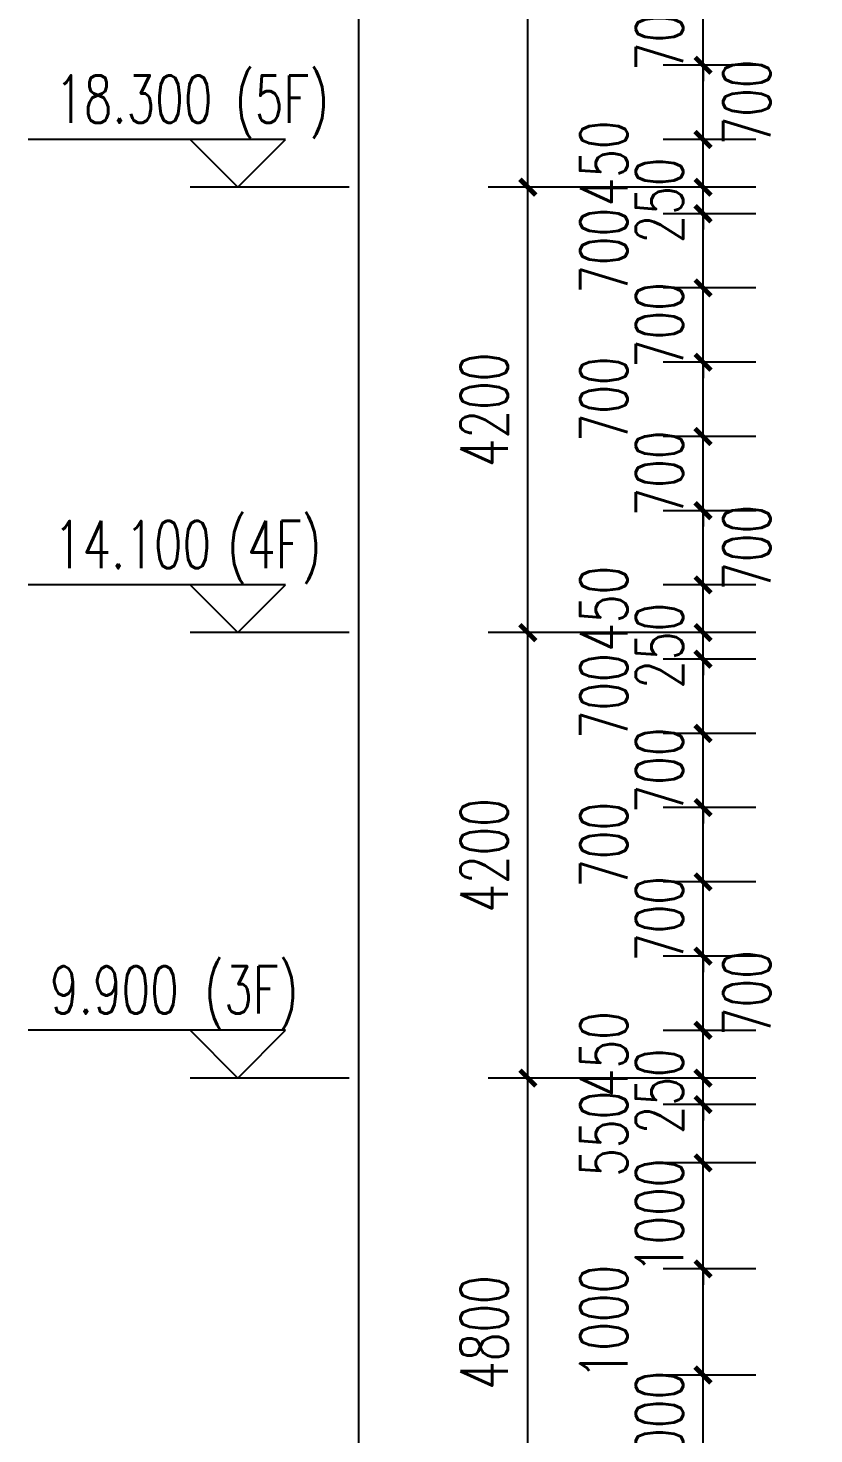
# Model space of a CAD drawing. Header units: millimetres. Extents: x 500457 to 783861, y -293369 to -162148.
# Drawn here: x 677945 to 685360, y -223806 to -210551 of the extents above; entities that cross this region are included whole.
import ezdxf

# ---------------------------------------------------------------- set-up
doc = ezdxf.new("R2010")
doc.units = ezdxf.units.MM
doc.header["$LTSCALE"] = 1000
for name, color, linetype in [('DIM_ELEV', 3, 'Continuous'), ('PUB_DIM', 3, 'Continuous'), ('PUB_TEXT', 7, 'Continuous')]:
    doc.layers.add(name, color=color, linetype=linetype)
doc.styles.add('_TCH_DIM', font='SIMPLEX', dxfattribs={"bigfont": 'GBCBIG'})
doc.styles.add('_TCH_DIM_T3', font='SIMPLEX', dxfattribs={"width": 0.705882, "bigfont": 'GBCBIG'})
doc.dimstyles.new('_TCH_ARCH&&150', dxfattribs={"dimtxt": 446.25, "dimasz": 150, "dimexe": 375, "dimexo": 450, "dimgap": 189.375, "dimtad": 1, "dimdec": 0, "dimzin": 0, "dimdsep": 46, "dimtxsty": '_TCH_DIM_T3', "dimblk": 'ARCHTICK', "dimcen": 0.09, "dimclrt": 7, "dimazin": 2, "dimtfac": 1, "dimtdec": 0, "dimtix": 1, "dimtmove": 2, "dimatfit": 3, "dimfxl": 1, "dimtolj": 1, "dimtzin": 0, "dimarcsym": 0})

# ---------------------------------------------------------------- blocks, each defined once
blk = doc.blocks.new('_ArchTick')
at = {"color": 0, "linetype": 'ByBlock', "const_width": 0.3}
blk.add_lwpolyline([(-0.5, -0.5), (0.5, 0.5)], dxfattribs=at)
blk = doc.blocks.new('*D59')
at = {"layer": 'Defpoints', "color": 0, "transparency": 16777216}
for p in [(684314, -223251), (685262, -223251), (685262, -224251)]:
    blk.add_point(p, dxfattribs=at)
at = {"layer": 'PUB_DIM', "color": 0, "lineweight": -2, "transparency": 16777216}
for p, q in [((684314, -223251), (684314, -223101)), ((684812, -223251), (683939, -223251)), ((684314, -224251), (684314, -223251)), ((684812, -224251), (683939, -224251)), ((684314, -224251), (684314, -224401))]:
    blk.add_line(p, q, dxfattribs=at)
at = {"layer": 'PUB_DIM', "color": 0, "lineweight": -2, "transparency": 16777216, "xscale": 150, "yscale": 150, "zscale": 150}
for p, rotation in [((684314, -223251), 270), ((684314, -224251), 90)]:
    blk.add_blockref('_ArchTick', p, dxfattribs=dict(at, rotation=rotation))
at = {"layer": 'PUB_DIM', "color": 7, "transparency": 16777216, "insert": (683902, -223751), "char_height": 446.2, "attachment_point": 5, "rotation": 90, "style": '_TCH_DIM_T3'}
blk.add_mtext('\\A1;1000', dxfattribs=at)
blk = doc.blocks.new('*D60')
at = {"layer": 'Defpoints', "color": 0, "transparency": 16777216}
for p in [(684314, -222251), (685262, -222251), (685262, -223251)]:
    blk.add_point(p, dxfattribs=at)
at = {"layer": 'PUB_DIM', "color": 0, "lineweight": -2, "transparency": 16777216}
for p, q in [((684812, -222251), (683939, -222251)), ((684314, -223251), (684314, -222251)), ((684812, -223251), (683939, -223251))]:
    blk.add_line(p, q, dxfattribs=at)
at = {"layer": 'PUB_DIM', "color": 0, "lineweight": -2, "transparency": 16777216, "xscale": 150, "yscale": 150, "zscale": 150}
for p, rotation in [((684314, -222251), 90), ((684314, -223251), 270)]:
    blk.add_blockref('_ArchTick', p, dxfattribs=dict(at, rotation=rotation))
at = {"layer": 'PUB_DIM', "color": 7, "transparency": 16777216, "insert": (683377, -222751), "char_height": 446.2, "attachment_point": 5, "rotation": 90, "style": '_TCH_DIM_T3'}
blk.add_mtext('\\A1;1000', dxfattribs=at)
blk = doc.blocks.new('*D61')
at = {"layer": 'Defpoints', "color": 0, "transparency": 16777216}
for p in [(684314, -221251), (685262, -221251), (685262, -222251)]:
    blk.add_point(p, dxfattribs=at)
at = {"layer": 'PUB_DIM', "color": 0, "lineweight": -2, "transparency": 16777216}
for p, q in [((684314, -221251), (684314, -221101)), ((684812, -221251), (683939, -221251)), ((684314, -222251), (684314, -221251)), ((684812, -222251), (683939, -222251)), ((684314, -222251), (684314, -222401))]:
    blk.add_line(p, q, dxfattribs=at)
at = {"layer": 'PUB_DIM', "color": 0, "lineweight": -2, "transparency": 16777216, "xscale": 150, "yscale": 150, "zscale": 150}
for p, rotation in [((684314, -221251), 270), ((684314, -222251), 90)]:
    blk.add_blockref('_ArchTick', p, dxfattribs=dict(at, rotation=rotation))
at = {"layer": 'PUB_DIM', "color": 7, "transparency": 16777216, "insert": (683902, -221751), "char_height": 446.2, "attachment_point": 5, "rotation": 90, "style": '_TCH_DIM_T3'}
blk.add_mtext('\\A1;1000', dxfattribs=at)
blk = doc.blocks.new('*D62')
at = {"layer": 'Defpoints', "color": 0, "transparency": 16777216}
for p in [(684314, -220701), (685262, -220701), (685262, -221251)]:
    blk.add_point(p, dxfattribs=at)
at = {"layer": 'PUB_DIM', "color": 0, "lineweight": -2, "transparency": 16777216}
for p, q in [((684812, -220701), (683939, -220701)), ((684314, -221251), (684314, -220701)), ((684812, -221251), (683939, -221251))]:
    blk.add_line(p, q, dxfattribs=at)
at = {"layer": 'PUB_DIM', "color": 0, "lineweight": -2, "transparency": 16777216, "xscale": 150, "yscale": 150, "zscale": 150}
for p, rotation in [((684314, -220701), 90), ((684314, -221251), 270)]:
    blk.add_blockref('_ArchTick', p, dxfattribs=dict(at, rotation=rotation))
at = {"layer": 'PUB_DIM', "color": 7, "transparency": 16777216, "insert": (683377, -220976), "char_height": 446.2, "attachment_point": 5, "rotation": 90, "style": '_TCH_DIM_T3'}
blk.add_mtext('\\A1;550', dxfattribs=at)
blk = doc.blocks.new('*D63')
at = {"layer": 'Defpoints', "color": 0, "transparency": 16777216}
for p in [(684314, -220451), (685262, -220451), (685262, -220701)]:
    blk.add_point(p, dxfattribs=at)
at = {"layer": 'PUB_DIM', "color": 0, "lineweight": -2, "transparency": 16777216}
for p, q in [((684314, -220451), (684314, -220301)), ((684812, -220451), (683939, -220451)), ((684314, -220701), (684314, -220451)), ((684812, -220701), (683939, -220701)), ((684314, -220701), (684314, -220851))]:
    blk.add_line(p, q, dxfattribs=at)
at = {"layer": 'PUB_DIM', "color": 0, "lineweight": -2, "transparency": 16777216, "xscale": 150, "yscale": 150, "zscale": 150}
for p, rotation in [((684314, -220451), 270), ((684314, -220701), 90)]:
    blk.add_blockref('_ArchTick', p, dxfattribs=dict(at, rotation=rotation))
at = {"layer": 'PUB_DIM', "color": 7, "transparency": 16777216, "insert": (683902, -220576), "char_height": 446.2, "attachment_point": 5, "rotation": 90, "style": '_TCH_DIM_T3'}
blk.add_mtext('\\A1;250', dxfattribs=at)
blk = doc.blocks.new('*D64')
at = {"layer": 'Defpoints', "color": 0, "transparency": 16777216}
for p in [(684314, -220001), (685262, -220001), (685262, -220451)]:
    blk.add_point(p, dxfattribs=at)
at = {"layer": 'PUB_DIM', "color": 0, "lineweight": -2, "transparency": 16777216}
for p, q in [((684812, -220001), (683939, -220001)), ((684314, -220451), (684314, -220001)), ((684812, -220451), (683939, -220451))]:
    blk.add_line(p, q, dxfattribs=at)
at = {"layer": 'PUB_DIM', "color": 0, "lineweight": -2, "transparency": 16777216, "xscale": 150, "yscale": 150, "zscale": 150}
for p, rotation in [((684314, -220001), 90), ((684314, -220451), 270)]:
    blk.add_blockref('_ArchTick', p, dxfattribs=dict(at, rotation=rotation))
at = {"layer": 'PUB_DIM', "color": 7, "transparency": 16777216, "insert": (683377, -220226), "char_height": 446.2, "attachment_point": 5, "rotation": 90, "style": '_TCH_DIM_T3'}
blk.add_mtext('\\A1;450', dxfattribs=at)
blk = doc.blocks.new('*D65')
at = {"layer": 'Defpoints', "color": 0, "transparency": 16777216}
for p in [(684314, -219301), (685262, -219301), (685262, -220001)]:
    blk.add_point(p, dxfattribs=at)
at = {"layer": 'PUB_DIM', "color": 0, "lineweight": -2, "transparency": 16777216}
for p, q in [((684812, -219301), (683939, -219301)), ((684314, -220001), (684314, -219301)), ((684812, -220001), (683939, -220001))]:
    blk.add_line(p, q, dxfattribs=at)
at = {"layer": 'PUB_DIM', "color": 0, "lineweight": -2, "transparency": 16777216, "xscale": 150, "yscale": 150, "zscale": 150}
for p, rotation in [((684314, -219301), 90), ((684314, -220001), 270)]:
    blk.add_blockref('_ArchTick', p, dxfattribs=dict(at, rotation=rotation))
at = {"layer": 'PUB_DIM', "color": 7, "transparency": 16777216, "insert": (684727, -219651), "char_height": 446.2, "attachment_point": 5, "rotation": 90, "style": '_TCH_DIM_T3'}
blk.add_mtext('\\A1;700', dxfattribs=at)
blk = doc.blocks.new('*D66')
at = {"layer": 'Defpoints', "color": 0, "transparency": 16777216}
for p in [(684314, -218601), (685262, -218601), (685262, -219301)]:
    blk.add_point(p, dxfattribs=at)
at = {"layer": 'PUB_DIM', "color": 0, "lineweight": -2, "transparency": 16777216}
for p, q in [((684314, -218601), (684314, -218451)), ((684812, -218601), (683939, -218601)), ((684314, -219301), (684314, -218601)), ((684812, -219301), (683939, -219301)), ((684314, -219301), (684314, -219451))]:
    blk.add_line(p, q, dxfattribs=at)
at = {"layer": 'PUB_DIM', "color": 0, "lineweight": -2, "transparency": 16777216, "xscale": 150, "yscale": 150, "zscale": 150}
for p, rotation in [((684314, -218601), 270), ((684314, -219301), 90)]:
    blk.add_blockref('_ArchTick', p, dxfattribs=dict(at, rotation=rotation))
at = {"layer": 'PUB_DIM', "color": 7, "transparency": 16777216, "insert": (683902, -218951), "char_height": 446.2, "attachment_point": 5, "rotation": 90, "style": '_TCH_DIM_T3'}
blk.add_mtext('\\A1;700', dxfattribs=at)
blk = doc.blocks.new('*D67')
at = {"layer": 'Defpoints', "color": 0, "transparency": 16777216}
for p in [(684314, -217901), (685262, -217901), (685262, -218601)]:
    blk.add_point(p, dxfattribs=at)
at = {"layer": 'PUB_DIM', "color": 0, "lineweight": -2, "transparency": 16777216}
for p, q in [((684812, -217901), (683939, -217901)), ((684314, -218601), (684314, -217901)), ((684812, -218601), (683939, -218601))]:
    blk.add_line(p, q, dxfattribs=at)
at = {"layer": 'PUB_DIM', "color": 0, "lineweight": -2, "transparency": 16777216, "xscale": 150, "yscale": 150, "zscale": 150}
for p, rotation in [((684314, -217901), 90), ((684314, -218601), 270)]:
    blk.add_blockref('_ArchTick', p, dxfattribs=dict(at, rotation=rotation))
at = {"layer": 'PUB_DIM', "color": 7, "transparency": 16777216, "insert": (683377, -218251), "char_height": 446.2, "attachment_point": 5, "rotation": 90, "style": '_TCH_DIM_T3'}
blk.add_mtext('\\A1;700', dxfattribs=at)
blk = doc.blocks.new('*D68')
at = {"layer": 'Defpoints', "color": 0, "transparency": 16777216}
for p in [(684314, -217201), (685262, -217201), (685262, -217901)]:
    blk.add_point(p, dxfattribs=at)
at = {"layer": 'PUB_DIM', "color": 0, "lineweight": -2, "transparency": 16777216}
for p, q in [((684314, -217201), (684314, -217051)), ((684812, -217201), (683939, -217201)), ((684314, -217901), (684314, -217201)), ((684812, -217901), (683939, -217901)), ((684314, -217901), (684314, -218051))]:
    blk.add_line(p, q, dxfattribs=at)
at = {"layer": 'PUB_DIM', "color": 0, "lineweight": -2, "transparency": 16777216, "xscale": 150, "yscale": 150, "zscale": 150}
for p, rotation in [((684314, -217201), 270), ((684314, -217901), 90)]:
    blk.add_blockref('_ArchTick', p, dxfattribs=dict(at, rotation=rotation))
at = {"layer": 'PUB_DIM', "color": 7, "transparency": 16777216, "insert": (683902, -217551), "char_height": 446.2, "attachment_point": 5, "rotation": 90, "style": '_TCH_DIM_T3'}
blk.add_mtext('\\A1;700', dxfattribs=at)
blk = doc.blocks.new('*D69')
at = {"layer": 'Defpoints', "color": 0, "transparency": 16777216}
for p in [(684314, -216501), (685262, -216501), (685262, -217201)]:
    blk.add_point(p, dxfattribs=at)
at = {"layer": 'PUB_DIM', "color": 0, "lineweight": -2, "transparency": 16777216}
for p, q in [((684812, -216501), (683939, -216501)), ((684314, -217201), (684314, -216501)), ((684812, -217201), (683939, -217201))]:
    blk.add_line(p, q, dxfattribs=at)
at = {"layer": 'PUB_DIM', "color": 0, "lineweight": -2, "transparency": 16777216, "xscale": 150, "yscale": 150, "zscale": 150}
for p, rotation in [((684314, -216501), 90), ((684314, -217201), 270)]:
    blk.add_blockref('_ArchTick', p, dxfattribs=dict(at, rotation=rotation))
at = {"layer": 'PUB_DIM', "color": 7, "transparency": 16777216, "insert": (683377, -216851), "char_height": 446.2, "attachment_point": 5, "rotation": 90, "style": '_TCH_DIM_T3'}
blk.add_mtext('\\A1;700', dxfattribs=at)
blk = doc.blocks.new('*D70')
at = {"layer": 'Defpoints', "color": 0, "transparency": 16777216}
for p in [(684314, -216251), (685262, -216251), (685262, -216501)]:
    blk.add_point(p, dxfattribs=at)
at = {"layer": 'PUB_DIM', "color": 0, "lineweight": -2, "transparency": 16777216}
for p, q in [((684314, -216251), (684314, -216101)), ((684812, -216251), (683939, -216251)), ((684314, -216501), (684314, -216251)), ((684812, -216501), (683939, -216501)), ((684314, -216501), (684314, -216651))]:
    blk.add_line(p, q, dxfattribs=at)
at = {"layer": 'PUB_DIM', "color": 0, "lineweight": -2, "transparency": 16777216, "xscale": 150, "yscale": 150, "zscale": 150}
for p, rotation in [((684314, -216251), 270), ((684314, -216501), 90)]:
    blk.add_blockref('_ArchTick', p, dxfattribs=dict(at, rotation=rotation))
at = {"layer": 'PUB_DIM', "color": 7, "transparency": 16777216, "insert": (683902, -216376), "char_height": 446.2, "attachment_point": 5, "rotation": 90, "style": '_TCH_DIM_T3'}
blk.add_mtext('\\A1;250', dxfattribs=at)
blk = doc.blocks.new('*D71')
at = {"layer": 'Defpoints', "color": 0, "transparency": 16777216}
for p in [(684314, -215801), (685262, -215801), (685262, -216251)]:
    blk.add_point(p, dxfattribs=at)
at = {"layer": 'PUB_DIM', "color": 0, "lineweight": -2, "transparency": 16777216}
for p, q in [((684812, -215801), (683939, -215801)), ((684314, -216251), (684314, -215801)), ((684812, -216251), (683939, -216251))]:
    blk.add_line(p, q, dxfattribs=at)
at = {"layer": 'PUB_DIM', "color": 0, "lineweight": -2, "transparency": 16777216, "xscale": 150, "yscale": 150, "zscale": 150}
for p, rotation in [((684314, -215801), 90), ((684314, -216251), 270)]:
    blk.add_blockref('_ArchTick', p, dxfattribs=dict(at, rotation=rotation))
at = {"layer": 'PUB_DIM', "color": 7, "transparency": 16777216, "insert": (683377, -216026), "char_height": 446.2, "attachment_point": 5, "rotation": 90, "style": '_TCH_DIM_T3'}
blk.add_mtext('\\A1;450', dxfattribs=at)
blk = doc.blocks.new('*D72')
at = {"layer": 'Defpoints', "color": 0, "transparency": 16777216}
for p in [(684314, -215101), (685262, -215101), (685262, -215801)]:
    blk.add_point(p, dxfattribs=at)
at = {"layer": 'PUB_DIM', "color": 0, "lineweight": -2, "transparency": 16777216}
for p, q in [((684812, -215101), (683939, -215101)), ((684314, -215801), (684314, -215101)), ((684812, -215801), (683939, -215801))]:
    blk.add_line(p, q, dxfattribs=at)
at = {"layer": 'PUB_DIM', "color": 0, "lineweight": -2, "transparency": 16777216, "xscale": 150, "yscale": 150, "zscale": 150}
for p, rotation in [((684314, -215101), 90), ((684314, -215801), 270)]:
    blk.add_blockref('_ArchTick', p, dxfattribs=dict(at, rotation=rotation))
at = {"layer": 'PUB_DIM', "color": 7, "transparency": 16777216, "insert": (684727, -215451), "char_height": 446.2, "attachment_point": 5, "rotation": 90, "style": '_TCH_DIM_T3'}
blk.add_mtext('\\A1;700', dxfattribs=at)
blk = doc.blocks.new('*D73')
at = {"layer": 'Defpoints', "color": 0, "transparency": 16777216}
for p in [(684314, -214401), (685262, -214401), (685262, -215101)]:
    blk.add_point(p, dxfattribs=at)
at = {"layer": 'PUB_DIM', "color": 0, "lineweight": -2, "transparency": 16777216}
for p, q in [((684314, -214401), (684314, -214251)), ((684812, -214401), (683939, -214401)), ((684314, -215101), (684314, -214401)), ((684812, -215101), (683939, -215101)), ((684314, -215101), (684314, -215251))]:
    blk.add_line(p, q, dxfattribs=at)
at = {"layer": 'PUB_DIM', "color": 0, "lineweight": -2, "transparency": 16777216, "xscale": 150, "yscale": 150, "zscale": 150}
for p, rotation in [((684314, -214401), 270), ((684314, -215101), 90)]:
    blk.add_blockref('_ArchTick', p, dxfattribs=dict(at, rotation=rotation))
at = {"layer": 'PUB_DIM', "color": 7, "transparency": 16777216, "insert": (683902, -214751), "char_height": 446.2, "attachment_point": 5, "rotation": 90, "style": '_TCH_DIM_T3'}
blk.add_mtext('\\A1;700', dxfattribs=at)
blk = doc.blocks.new('*D74')
at = {"layer": 'Defpoints', "color": 0, "transparency": 16777216}
for p in [(684314, -213701), (685262, -213701), (685262, -214401)]:
    blk.add_point(p, dxfattribs=at)
at = {"layer": 'PUB_DIM', "color": 0, "lineweight": -2, "transparency": 16777216}
for p, q in [((684812, -213701), (683939, -213701)), ((684314, -214401), (684314, -213701)), ((684812, -214401), (683939, -214401))]:
    blk.add_line(p, q, dxfattribs=at)
at = {"layer": 'PUB_DIM', "color": 0, "lineweight": -2, "transparency": 16777216, "xscale": 150, "yscale": 150, "zscale": 150}
for p, rotation in [((684314, -213701), 90), ((684314, -214401), 270)]:
    blk.add_blockref('_ArchTick', p, dxfattribs=dict(at, rotation=rotation))
at = {"layer": 'PUB_DIM', "color": 7, "transparency": 16777216, "insert": (683377, -214051), "char_height": 446.2, "attachment_point": 5, "rotation": 90, "style": '_TCH_DIM_T3'}
blk.add_mtext('\\A1;700', dxfattribs=at)
blk = doc.blocks.new('*D75')
at = {"layer": 'Defpoints', "color": 0, "transparency": 16777216}
for p in [(684314, -213001), (685262, -213001), (685262, -213701)]:
    blk.add_point(p, dxfattribs=at)
at = {"layer": 'PUB_DIM', "color": 0, "lineweight": -2, "transparency": 16777216}
for p, q in [((684314, -213001), (684314, -212851)), ((684812, -213001), (683939, -213001)), ((684314, -213701), (684314, -213001)), ((684812, -213701), (683939, -213701)), ((684314, -213701), (684314, -213851))]:
    blk.add_line(p, q, dxfattribs=at)
at = {"layer": 'PUB_DIM', "color": 0, "lineweight": -2, "transparency": 16777216, "xscale": 150, "yscale": 150, "zscale": 150}
for p, rotation in [((684314, -213001), 270), ((684314, -213701), 90)]:
    blk.add_blockref('_ArchTick', p, dxfattribs=dict(at, rotation=rotation))
at = {"layer": 'PUB_DIM', "color": 7, "transparency": 16777216, "insert": (683902, -213351), "char_height": 446.2, "attachment_point": 5, "rotation": 90, "style": '_TCH_DIM_T3'}
blk.add_mtext('\\A1;700', dxfattribs=at)
blk = doc.blocks.new('*D76')
at = {"layer": 'Defpoints', "color": 0, "transparency": 16777216}
for p in [(684314, -212301), (685262, -212301), (685262, -213001)]:
    blk.add_point(p, dxfattribs=at)
at = {"layer": 'PUB_DIM', "color": 0, "lineweight": -2, "transparency": 16777216}
for p, q in [((684812, -212301), (683939, -212301)), ((684314, -213001), (684314, -212301)), ((684812, -213001), (683939, -213001))]:
    blk.add_line(p, q, dxfattribs=at)
at = {"layer": 'PUB_DIM', "color": 0, "lineweight": -2, "transparency": 16777216, "xscale": 150, "yscale": 150, "zscale": 150}
for p, rotation in [((684314, -212301), 90), ((684314, -213001), 270)]:
    blk.add_blockref('_ArchTick', p, dxfattribs=dict(at, rotation=rotation))
at = {"layer": 'PUB_DIM', "color": 7, "transparency": 16777216, "insert": (683377, -212651), "char_height": 446.2, "attachment_point": 5, "rotation": 90, "style": '_TCH_DIM_T3'}
blk.add_mtext('\\A1;700', dxfattribs=at)
blk = doc.blocks.new('*D77')
at = {"layer": 'Defpoints', "color": 0, "transparency": 16777216}
for p in [(684314, -212051), (685262, -212051), (685262, -212301)]:
    blk.add_point(p, dxfattribs=at)
at = {"layer": 'PUB_DIM', "color": 0, "lineweight": -2, "transparency": 16777216}
for p, q in [((684314, -212051), (684314, -211901)), ((684812, -212051), (683939, -212051)), ((684314, -212301), (684314, -212051)), ((684812, -212301), (683939, -212301)), ((684314, -212301), (684314, -212451))]:
    blk.add_line(p, q, dxfattribs=at)
at = {"layer": 'PUB_DIM', "color": 0, "lineweight": -2, "transparency": 16777216, "xscale": 150, "yscale": 150, "zscale": 150}
for p, rotation in [((684314, -212051), 270), ((684314, -212301), 90)]:
    blk.add_blockref('_ArchTick', p, dxfattribs=dict(at, rotation=rotation))
at = {"layer": 'PUB_DIM', "color": 7, "transparency": 16777216, "insert": (683902, -212176), "char_height": 446.2, "attachment_point": 5, "rotation": 90, "style": '_TCH_DIM_T3'}
blk.add_mtext('\\A1;250', dxfattribs=at)
blk = doc.blocks.new('*D78')
at = {"layer": 'Defpoints', "color": 0, "transparency": 16777216}
for p in [(684314, -211601), (685262, -211601), (685262, -212051)]:
    blk.add_point(p, dxfattribs=at)
at = {"layer": 'PUB_DIM', "color": 0, "lineweight": -2, "transparency": 16777216}
for p, q in [((684812, -211601), (683939, -211601)), ((684314, -212051), (684314, -211601)), ((684812, -212051), (683939, -212051))]:
    blk.add_line(p, q, dxfattribs=at)
at = {"layer": 'PUB_DIM', "color": 0, "lineweight": -2, "transparency": 16777216, "xscale": 150, "yscale": 150, "zscale": 150}
for p, rotation in [((684314, -211601), 90), ((684314, -212051), 270)]:
    blk.add_blockref('_ArchTick', p, dxfattribs=dict(at, rotation=rotation))
at = {"layer": 'PUB_DIM', "color": 7, "transparency": 16777216, "insert": (683377, -211826), "char_height": 446.2, "attachment_point": 5, "rotation": 90, "style": '_TCH_DIM_T3'}
blk.add_mtext('\\A1;450', dxfattribs=at)
blk = doc.blocks.new('*D79')
at = {"layer": 'Defpoints', "color": 0, "transparency": 16777216}
for p in [(684314, -210901), (685262, -210901), (685262, -211601)]:
    blk.add_point(p, dxfattribs=at)
at = {"layer": 'PUB_DIM', "color": 0, "lineweight": -2, "transparency": 16777216}
for p, q in [((684812, -210901), (683939, -210901)), ((684314, -211601), (684314, -210901)), ((684812, -211601), (683939, -211601))]:
    blk.add_line(p, q, dxfattribs=at)
at = {"layer": 'PUB_DIM', "color": 0, "lineweight": -2, "transparency": 16777216, "xscale": 150, "yscale": 150, "zscale": 150}
for p, rotation in [((684314, -210901), 90), ((684314, -211601), 270)]:
    blk.add_blockref('_ArchTick', p, dxfattribs=dict(at, rotation=rotation))
at = {"layer": 'PUB_DIM', "color": 7, "transparency": 16777216, "insert": (684727, -211251), "char_height": 446.2, "attachment_point": 5, "rotation": 90, "style": '_TCH_DIM_T3'}
blk.add_mtext('\\A1;700', dxfattribs=at)
blk = doc.blocks.new('*D80')
at = {"layer": 'Defpoints', "color": 0, "transparency": 16777216}
for p in [(684314, -210201), (685262, -210201), (685262, -210901)]:
    blk.add_point(p, dxfattribs=at)
at = {"layer": 'PUB_DIM', "color": 0, "lineweight": -2, "transparency": 16777216}
for p, q in [((684314, -210201), (684314, -210051)), ((684812, -210201), (683939, -210201)), ((684314, -210901), (684314, -210201)), ((684812, -210901), (683939, -210901)), ((684314, -210901), (684314, -211051))]:
    blk.add_line(p, q, dxfattribs=at)
at = {"layer": 'PUB_DIM', "color": 0, "lineweight": -2, "transparency": 16777216, "xscale": 150, "yscale": 150, "zscale": 150}
for p, rotation in [((684314, -210201), 270), ((684314, -210901), 90)]:
    blk.add_blockref('_ArchTick', p, dxfattribs=dict(at, rotation=rotation))
at = {"layer": 'PUB_DIM', "color": 7, "transparency": 16777216, "insert": (683902, -210551), "char_height": 446.2, "attachment_point": 5, "rotation": 90, "style": '_TCH_DIM_T3'}
blk.add_mtext('\\A1;700', dxfattribs=at)
blk = doc.blocks.new('*D127')
at = {"layer": 'Defpoints', "color": 0, "transparency": 16777216}
for p in [(681065, -182051), (685360, -182051), (685360, -235951)]:
    blk.add_point(p, dxfattribs=at)
at = {"layer": 'PUB_DIM', "color": 0, "lineweight": -2, "transparency": 16777216}
for p, q in [((684910, -182051), (680690, -182051)), ((681065, -235951), (681065, -182051)), ((684910, -235951), (680690, -235951))]:
    blk.add_line(p, q, dxfattribs=at)
at = {"layer": 'PUB_DIM', "color": 0, "lineweight": -2, "transparency": 16777216, "xscale": 150, "yscale": 150, "zscale": 150}
for p, rotation in [((681065, -182051), 90), ((681065, -235951), 270)]:
    blk.add_blockref('_ArchTick', p, dxfattribs=dict(at, rotation=rotation))
at = {"layer": 'PUB_DIM', "color": 7, "transparency": 16777216, "insert": (680653, -209001), "char_height": 446.2, "attachment_point": 5, "rotation": 90, "style": '_TCH_DIM_T3'}
blk.add_mtext('\\A1;53900', dxfattribs=at)
blk = doc.blocks.new('*D131')
at = {"layer": 'Defpoints', "color": 0, "transparency": 16777216}
for p in [(682661, -220451), (684625, -220451), (684625, -225251)]:
    blk.add_point(p, dxfattribs=at)
at = {"layer": 'PUB_DIM', "color": 0, "lineweight": -2, "transparency": 16777216}
for p, q in [((684175, -220451), (682286, -220451)), ((682661, -225251), (682661, -220451)), ((684175, -225251), (682286, -225251))]:
    blk.add_line(p, q, dxfattribs=at)
at = {"layer": 'PUB_DIM', "color": 0, "lineweight": -2, "transparency": 16777216, "xscale": 150, "yscale": 150, "zscale": 150}
for p, rotation in [((682661, -220451), 90), ((682661, -225251), 270)]:
    blk.add_blockref('_ArchTick', p, dxfattribs=dict(at, rotation=rotation))
at = {"layer": 'PUB_DIM', "color": 7, "transparency": 16777216, "insert": (682249, -222851), "char_height": 446.2, "attachment_point": 5, "rotation": 90, "style": '_TCH_DIM_T3'}
blk.add_mtext('\\A1;4800', dxfattribs=at)
blk = doc.blocks.new('*D132')
at = {"layer": 'Defpoints', "color": 0, "transparency": 16777216}
for p in [(682661, -216251), (684625, -216251), (684625, -220451)]:
    blk.add_point(p, dxfattribs=at)
at = {"layer": 'PUB_DIM', "color": 0, "lineweight": -2, "transparency": 16777216}
for p, q in [((684175, -216251), (682286, -216251)), ((682661, -220451), (682661, -216251)), ((684175, -220451), (682286, -220451))]:
    blk.add_line(p, q, dxfattribs=at)
at = {"layer": 'PUB_DIM', "color": 0, "lineweight": -2, "transparency": 16777216, "xscale": 150, "yscale": 150, "zscale": 150}
for p, rotation in [((682661, -216251), 90), ((682661, -220451), 270)]:
    blk.add_blockref('_ArchTick', p, dxfattribs=dict(at, rotation=rotation))
at = {"layer": 'PUB_DIM', "color": 7, "transparency": 16777216, "insert": (682249, -218351), "char_height": 446.2, "attachment_point": 5, "rotation": 90, "style": '_TCH_DIM_T3'}
blk.add_mtext('\\A1;4200', dxfattribs=at)
blk = doc.blocks.new('*D133')
at = {"layer": 'Defpoints', "color": 0, "transparency": 16777216}
for p in [(682661, -212051), (684625, -212051), (684625, -216251)]:
    blk.add_point(p, dxfattribs=at)
at = {"layer": 'PUB_DIM', "color": 0, "lineweight": -2, "transparency": 16777216}
for p, q in [((684175, -212051), (682286, -212051)), ((682661, -216251), (682661, -212051)), ((684175, -216251), (682286, -216251))]:
    blk.add_line(p, q, dxfattribs=at)
at = {"layer": 'PUB_DIM', "color": 0, "lineweight": -2, "transparency": 16777216, "xscale": 150, "yscale": 150, "zscale": 150}
for p, rotation in [((682661, -212051), 90), ((682661, -216251), 270)]:
    blk.add_blockref('_ArchTick', p, dxfattribs=dict(at, rotation=rotation))
at = {"layer": 'PUB_DIM', "color": 7, "transparency": 16777216, "insert": (682249, -214151), "char_height": 446.2, "attachment_point": 5, "rotation": 90, "style": '_TCH_DIM_T3'}
blk.add_mtext('\\A1;4200', dxfattribs=at)
blk = doc.blocks.new('*D134')
at = {"layer": 'Defpoints', "color": 0, "transparency": 16777216}
for p in [(682661, -207851), (684625, -207851), (684625, -212051)]:
    blk.add_point(p, dxfattribs=at)
at = {"layer": 'PUB_DIM', "color": 0, "lineweight": -2, "transparency": 16777216}
for p, q in [((684175, -207851), (682286, -207851)), ((682661, -212051), (682661, -207851)), ((684175, -212051), (682286, -212051))]:
    blk.add_line(p, q, dxfattribs=at)
at = {"layer": 'PUB_DIM', "color": 0, "lineweight": -2, "transparency": 16777216, "xscale": 150, "yscale": 150, "zscale": 150}
for p, rotation in [((682661, -207851), 90), ((682661, -212051), 270)]:
    blk.add_blockref('_ArchTick', p, dxfattribs=dict(at, rotation=rotation))
at = {"layer": 'PUB_DIM', "color": 7, "transparency": 16777216, "insert": (682249, -209951), "char_height": 446.2, "attachment_point": 5, "rotation": 90, "style": '_TCH_DIM_T3'}
blk.add_mtext('\\A1;4200', dxfattribs=at)

msp = doc.modelspace()

# ---------------------------------------------------------------- linework, layer by layer
at = {"layer": 'DIM_ELEV'}
for p, q in [((680375.1, -211600.7), (677945.1, -211600.7)), ((679925.1, -212050.7), (679475.1, -211600.7)), ((679925.1, -212050.7), (680375.1, -211600.7)), ((680975.1, -212050.7), (679475.1, -212050.7)), ((680375.1, -215800.7), (677945.1, -215800.7)), ((679925.1, -216250.7), (679475.1, -215800.7)), ((679925.1, -216250.7), (680375.1, -215800.7)), ((680975.1, -216250.7), (679475.1, -216250.7)), ((680375.1, -220000.7), (677945.1, -220000.7)), ((679925.1, -220450.7), (679475.1, -220000.7)), ((679925.1, -220450.7), (680375.1, -220000.7)), ((680975.1, -220450.7), (679475.1, -220450.7))]:
    msp.add_line(p, q, dxfattribs=at)

# ---------------------------------------------------------------- texts
at = {"layer": 'PUB_TEXT', "style": '_TCH_DIM', "width": 0.705882}
for s, p in [('18.300', (678200.1, -211443.2)), ('(5F)', (679895.1, -211443.2)), ('(4F)', (679823.1, -215643.2)), ('14.100', (678188.1, -215643.2)), ('(3F)', (679607.1, -219843.2)), ('9.900', (678152.1, -219843.2))]:
    msp.add_text(s, height=446.25, dxfattribs=at).set_placement(p)

# ---------------------------------------------------------------- dimensions: what is measured, and where the dimension line sits
at = {"layer": 'PUB_DIM'}
for p1, p2, distance, picture, middle in [((685360.2, -235950.7), (685360.2, -182050.7), 4295.1, '*D127', (680652.6, -209000.7)), ((684624.9, -212050.7), (684624.9, -207850.7), 1963.5, '*D134', (682248.9, -209950.7)), ((685261.9, -210900.7), (685261.9, -210200.7), 947.8, '*D80', (683901.6, -210550.7)), ((685261.9, -212300.7), (685261.9, -212050.7), 947.8, '*D77', (683901.6, -212175.7)), ((684624.9, -216250.7), (684624.9, -212050.7), 1963.5, '*D133', (682248.9, -214150.7)), ((685261.9, -213700.7), (685261.9, -213000.7), 947.8, '*D75', (683901.6, -213350.7)), ((685261.9, -215100.7), (685261.9, -214400.7), 947.8, '*D73', (683901.6, -214750.7)), ((685261.9, -216500.7), (685261.9, -216250.7), 947.8, '*D70', (683901.6, -216375.7)), ((684624.9, -220450.7), (684624.9, -216250.7), 1963.5, '*D132', (682248.9, -218350.7)), ((685261.9, -217900.7), (685261.9, -217200.7), 947.8, '*D68', (683901.6, -217550.7)), ((685261.9, -219300.7), (685261.9, -218600.7), 947.8, '*D66', (683901.6, -218950.7)), ((685261.9, -220700.7), (685261.9, -220450.7), 947.8, '*D63', (683901.6, -220575.7)), ((684624.9, -225250.7), (684624.9, -220450.7), 1963.5, '*D131', (682248.9, -222850.7)), ((685261.9, -222250.7), (685261.9, -221250.7), 947.8, '*D61', (683901.6, -221750.7)), ((685261.9, -224250.7), (685261.9, -223250.7), 947.8, '*D59', (683901.6, -223750.7))]:
    dim = msp.add_aligned_dim(p1=p1, p2=p2, distance=distance, dimstyle='_TCH_ARCH&&150', dxfattribs=at)
    dim.commit()
    dim.dimension.update_dxf_attribs({"geometry": picture, "text_midpoint": middle})
for base, p1, p2, picture, middle in [((684314.1, -210900.7), (685261.9, -211600.7), (685261.9, -210900.7), '*D79', (684726.6, -211250.7)), ((684314.1, -211600.7), (685261.9, -212050.7), (685261.9, -211600.7), '*D78', (683376.6, -211825.7)), ((684314.1, -212300.7), (685261.9, -213000.7), (685261.9, -212300.7), '*D76', (683376.6, -212650.7)), ((684314.1, -213700.7), (685261.9, -214400.7), (685261.9, -213700.7), '*D74', (683376.6, -214050.7)), ((684314.1, -215100.7), (685261.9, -215800.7), (685261.9, -215100.7), '*D72', (684726.6, -215450.7)), ((684314.1, -215800.7), (685261.9, -216250.7), (685261.9, -215800.7), '*D71', (683376.6, -216025.7)), ((684314.1, -216500.7), (685261.9, -217200.7), (685261.9, -216500.7), '*D69', (683376.6, -216850.7)), ((684314.1, -217900.7), (685261.9, -218600.7), (685261.9, -217900.7), '*D67', (683376.6, -218250.7)), ((684314.1, -219300.7), (685261.9, -220000.7), (685261.9, -219300.7), '*D65', (684726.6, -219650.7)), ((684314.1, -220000.7), (685261.9, -220450.7), (685261.9, -220000.7), '*D64', (683376.6, -220225.7)), ((684314.1, -220700.7), (685261.9, -221250.7), (685261.9, -220700.7), '*D62', (683376.6, -220975.7)), ((684314.1, -222250.7), (685261.9, -223250.7), (685261.9, -222250.7), '*D60', (683376.6, -222750.7))]:
    dim = msp.add_linear_dim(base=base, p1=p1, p2=p2, angle=90, dimstyle='_TCH_ARCH&&150', dxfattribs=at)
    dim.commit()
    dim.dimension.update_dxf_attribs({"geometry": picture, "text_midpoint": middle, "dimtype": 129})

doc.saveas('drawing.dxf')
